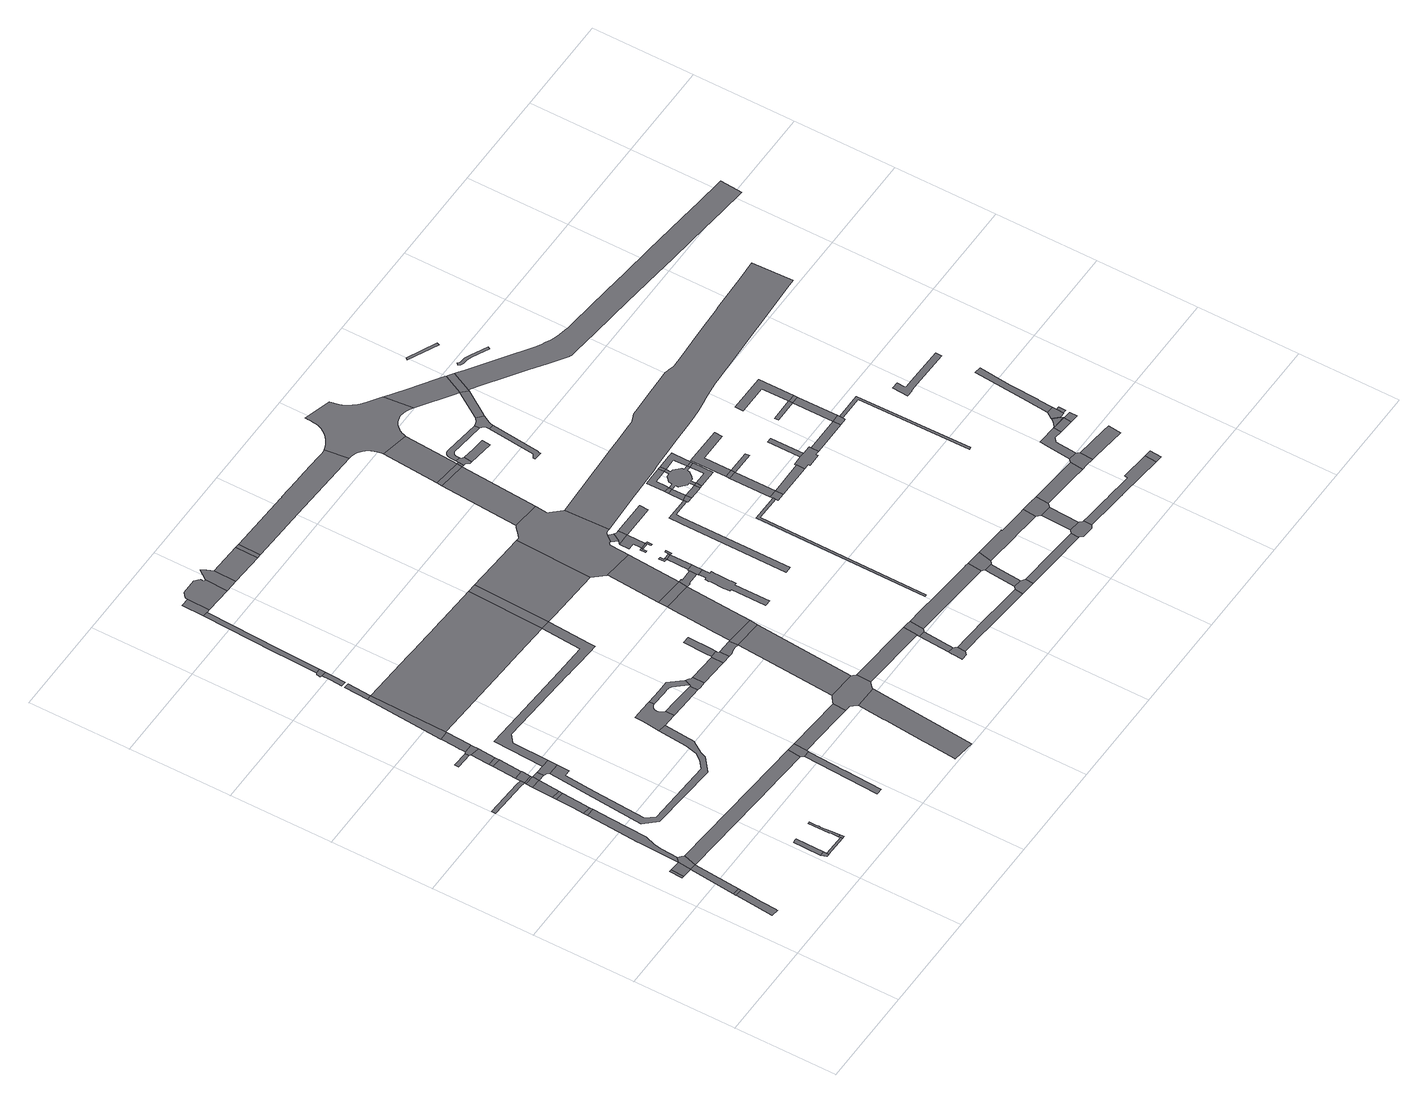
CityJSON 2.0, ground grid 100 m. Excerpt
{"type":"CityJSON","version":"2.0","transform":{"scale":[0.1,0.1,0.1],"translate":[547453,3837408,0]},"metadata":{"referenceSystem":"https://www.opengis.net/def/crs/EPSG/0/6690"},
"CityObjects":{
"road1":{"type":"Road","attributes":{"RoadStructureAttribute.sectionType":"1"},"geometry":[{"type":"MultiSurface","lod":"1","boundaries":[[[0,1,2,3,4,5,6,7,8]]]}]},
"road2":{"type":"Road","geometry":[{"type":"MultiSurface","lod":"1","boundaries":[[[9,0,8,10]]]}]},
"road3":{"type":"Road","geometry":[{"type":"MultiSurface","lod":"1","boundaries":[[[11,12,13,14]]]}]},
"road4":{"type":"Road","attributes":{"RoadStructureAttribute.sectionType":"1"},"geometry":[{"type":"MultiSurface","lod":"1","boundaries":[[[15,9,10,16]]]}]},
"road5":{"type":"Road","attributes":{"RoadStructureAttribute.sectionType":"1"},"geometry":[{"type":"MultiSurface","lod":"1","boundaries":[[[14,13,17,18,15,19]]]}]},
"road6":{"type":"Road","geometry":[{"type":"MultiSurface","lod":"1","boundaries":[[[20,21,19,15,16,22]]]}]},
"road7":{"type":"Road","attributes":{"RoadStructureAttribute.sectionType":"1"},"geometry":[{"type":"MultiSurface","lod":"1","boundaries":[[[23,24,25,26,19,21,27,28,29,30,31]]]}]},
"road8":{"type":"Road","attributes":{"RoadStructureAttribute.sectionType":"1"},"geometry":[{"type":"MultiSurface","lod":"1","boundaries":[[[32,33,34,35,36,37]]]}]},
"road9":{"type":"Road","geometry":[{"type":"MultiSurface","lod":"1","boundaries":[[[38,23,31,39]]]}]},
"road10":{"type":"Road","geometry":[{"type":"MultiSurface","lod":"1","boundaries":[[[40,41,42,43,44,45]]]}]},
"road11":{"type":"Road","attributes":{"RoadStructureAttribute.sectionType":"1"},"geometry":[{"type":"MultiSurface","lod":"1","boundaries":[[[46,47,48,49,38,39,50,51]]]}]},
"road12":{"type":"Road","attributes":{"RoadStructureAttribute.sectionType":"1"},"geometry":[{"type":"MultiSurface","lod":"1","boundaries":[[[52,53,54,55,56,57,40,45]]]}]},
"road13":{"type":"Road","geometry":[{"type":"MultiSurface","lod":"1","boundaries":[[[58,46,51,59]]]}]},
"road14":{"type":"Road","attributes":{"RoadStructureAttribute.sectionType":"1"},"geometry":[{"type":"MultiSurface","lod":"1","boundaries":[[[60,58,59,61]]]}]},
"road15":{"type":"Road","attributes":{"RoadStructureAttribute.sectionType":"1"},"geometry":[{"type":"MultiSurface","lod":"1","boundaries":[[[44,43,62,63]]]}]},
"road16":{"type":"Road","attributes":{"RoadStructureAttribute.sectionType":"1"},"geometry":[{"type":"MultiSurface","lod":"1","boundaries":[[[64,60,61,65]]]}]},
"road17":{"type":"Road","attributes":{"RoadStructureAttribute.sectionType":"1"},"geometry":[{"type":"MultiSurface","lod":"1","boundaries":[[[36,64,65,66]]]}]},
"road18":{"type":"Road","geometry":[{"type":"MultiSurface","lod":"1","boundaries":[[[67,37,36,66,68,69]]]}]},
"road19":{"type":"Road","attributes":{"RoadStructureAttribute.sectionType":"1"},"geometry":[{"type":"MultiSurface","lod":"1","boundaries":[[[65,61,70,71]]]}]},
"road20":{"type":"Road","geometry":[{"type":"MultiSurface","lod":"1","boundaries":[[[72,73,63,62,74]]]}]},
"road21":{"type":"Road","geometry":[{"type":"MultiSurface","lod":"1","boundaries":[[[75,76,77,78,79,80,81]]]}]},
"road22":{"type":"Road","attributes":{"RoadStructureAttribute.sectionType":"1"},"geometry":[{"type":"MultiSurface","lod":"1","boundaries":[[[82,67,69,83,84]]]}]},
"road23":{"type":"Road","attributes":{"RoadStructureAttribute.sectionType":"1"},"geometry":[{"type":"MultiSurface","lod":"1","boundaries":[[[85,86,87,88,89,90,91,92,93,73,72]]]}]},
"road24":{"type":"Road","geometry":[{"type":"MultiSurface","lod":"1","boundaries":[[[94,82,84,95]]]}]},
"road25":{"type":"Road","attributes":{"RoadStructureAttribute.sectionType":"1"},"geometry":[{"type":"MultiSurface","lod":"1","boundaries":[[[96,97,94,95,98]]]}]},
"road26":{"type":"Road","geometry":[{"type":"MultiSurface","lod":"1","boundaries":[[[71,70,99,100,101,102,103,104,105,106]]]}]},
"road27":{"type":"Road","attributes":{"RoadStructureAttribute.sectionType":"1"},"geometry":[{"type":"MultiSurface","lod":"1","boundaries":[[[107,22,16,108,109,110,111,112]]]}]},
"road28":{"type":"Road","geometry":[{"type":"MultiSurface","lod":"1","boundaries":[[[113,114,81,80,96,98,115]]]}]},
"road29":{"type":"Road","attributes":{"RoadStructureAttribute.sectionType":"1"},"geometry":[{"type":"MultiSurface","lod":"1","boundaries":[[[116,117,118,119,120,121,122,123,113,115]]]}]},
"road30":{"type":"Road","attributes":{"RoadStructureAttribute.sectionType":"1"},"geometry":[{"type":"MultiSurface","lod":"1","boundaries":[[[103,124,125,126,127,128,129,130,131,132,133,134,135,136,137,138,139,140,141,142,143,144,104]]]}]},
"road31":{"type":"Road","geometry":[{"type":"MultiSurface","lod":"1","boundaries":[[[145,118,117,146]]]}]},
"road32":{"type":"Road","attributes":{"RoadStructureAttribute.sectionType":"1"},"geometry":[{"type":"MultiSurface","lod":"1","boundaries":[[[147,148,145,146]]]}]},
"road33":{"type":"Road","attributes":{"RoadStructureAttribute.sectionType":"1"},"geometry":[{"type":"MultiSurface","lod":"1","boundaries":[[[149,150,151,152,153,154]]]}]},
"road34":{"type":"Road","geometry":[{"type":"MultiSurface","lod":"1","boundaries":[[[155,156,157,149,154,158]]]}]},
"road35":{"type":"Road","attributes":{"RoadStructureAttribute.sectionType":"1"},"geometry":[{"type":"MultiSurface","lod":"1","boundaries":[[[159,160,161,162,163,164]]]}]},
"road36":{"type":"Road","geometry":[{"type":"MultiSurface","lod":"1","boundaries":[[[112,111,165,166,159,164,167,168]]]}]},
"road37":{"type":"Road","attributes":{"RoadStructureAttribute.sectionType":"1"},"geometry":[{"type":"MultiSurface","lod":"1","boundaries":[[[169,170,171,155,158,172,173,174]]]}]},
"road38":{"type":"Road","geometry":[{"type":"MultiSurface","lod":"1","boundaries":[[[175,176,177,178,135,134,179,180,181,182,183,184,185,186,187,188,189,190,191,192,193,194,195,196,197,198,199,200,201,202,203]]]}]},
"road39":{"type":"Road","attributes":{"RoadStructureAttribute.sectionType":"1"},"geometry":[{"type":"MultiSurface","lod":"1","boundaries":[[[204,205,206,207,208,106,105,209,210,211,212,213,214,215,216,217,218,219]]]}]},
"road40":{"type":"Road","geometry":[{"type":"MultiSurface","lod":"1","boundaries":[[[220,221,222,223,224,225,226,227,228,146,117,229,230,231,204,232]]]}]},
"road41":{"type":"Road","geometry":[{"type":"MultiSurface","lod":"1","boundaries":[[[233,169,174,234,235]]]}]},
"road42":{"type":"Road","attributes":{"RoadStructureAttribute.sectionType":"1"},"geometry":[{"type":"MultiSurface","lod":"1","boundaries":[[[236,237,181,180,238,239,240]]]}]},
"road43":{"type":"Road","attributes":{"RoadStructureAttribute.sectionType":"1"},"geometry":[{"type":"MultiSurface","lod":"1","boundaries":[[[168,167,241,242,243,244]]]}]},
"road44":{"type":"Road","attributes":{"RoadStructureAttribute.sectionType":"1"},"geometry":[{"type":"MultiSurface","lod":"1","boundaries":[[[245,246,247,248,203,202,249,250,251,252,253,254,255,256,257,258,259]]]}]},
"road45":{"type":"Road","geometry":[{"type":"MultiSurface","lod":"1","boundaries":[[[260,261,262,263,264,265,266,235,234,267,268]]]}]},
"road46":{"type":"Road","geometry":[{"type":"MultiSurface","lod":"1","boundaries":[[[269,270,259,258,271,272,273,274,275,276,240,239,277,278,279]]]}]},
"road47":{"type":"Road","attributes":{"RoadStructureAttribute.sectionType":"1"},"geometry":[{"type":"MultiSurface","lod":"1","boundaries":[[[280,281,282,283,284,285,286,287,288]]]}]},
"road48":{"type":"Road","attributes":{"RoadStructureAttribute.sectionType":"1"},"geometry":[{"type":"MultiSurface","lod":"1","boundaries":[[[289,268,267,290,291,292]]]}]},
"road49":{"type":"Road","attributes":{"RoadStructureAttribute.sectionType":"1"},"geometry":[{"type":"MultiSurface","lod":"1","boundaries":[[[293,279,278,294,295,296]]]}]},
"road50":{"type":"Road","geometry":[{"type":"MultiSurface","lod":"1","boundaries":[[[297,298,299,244,243,300,301,302,303,280,288,304,305,306,307,308,309,310,311,312]]]}]},
"road51":{"type":"Road","attributes":{"RoadStructureAttribute.sectionType":"1"},"geometry":[{"type":"MultiSurface","lod":"1","boundaries":[[[291,290,313,314]]]}]},
"road52":{"type":"Road","geometry":[{"type":"MultiSurface","lod":"1","boundaries":[[[315,296,295,316,317,318,319,320]]]}]},
"road53":{"type":"Road","geometry":[{"type":"MultiSurface","lod":"1","boundaries":[[[321,322,323,324,315,320]]]}]},
"road54":{"type":"Road","geometry":[{"type":"MultiSurface","lod":"1","boundaries":[[[325,326,232,204,219,327]]]}]},
"road55":{"type":"Road","attributes":{"RoadStructureAttribute.sectionType":"1"},"geometry":[{"type":"MultiSurface","lod":"1","boundaries":[[[317,316,328,329,330,331,332]]]}]},
"road56":{"type":"Road","geometry":[{"type":"MultiSurface","lod":"1","boundaries":[[[314,313,333,334]]]}]},
"road57":{"type":"Road","attributes":{"RoadStructureAttribute.sectionType":"1"},"geometry":[{"type":"MultiSurface","lod":"1","boundaries":[[[331,335,336,297,312,337]]]}]},
"road58":{"type":"Road","geometry":[{"type":"MultiSurface","lod":"1","boundaries":[[[332,331,337,338,339]]]}]},
"road59":{"type":"Road","attributes":{"RoadStructureAttribute.sectionType":"1"},"geometry":[{"type":"MultiSurface","lod":"1","boundaries":[[[309,308,340,341]]]}]},
"road60":{"type":"Road","attributes":{"RoadStructureAttribute.sectionType":"1"},"geometry":[{"type":"MultiSurface","lod":"1","boundaries":[[[342,343,344,327,219,345,346,347,348]]]}]},
"road61":{"type":"Road","attributes":{"RoadStructureAttribute.sectionType":"1"},"geometry":[{"type":"MultiSurface","lod":"1","boundaries":[[[349,350,351,352,339,338,353,354]]]}]},
"road62":{"type":"Road","geometry":[{"type":"MultiSurface","lod":"1","boundaries":[[[355,356,357,358,359,360,361,362,363,364]]]}]},
"road63":{"type":"Road","geometry":[{"type":"MultiSurface","lod":"1","boundaries":[[[365,349,354,366]]]}]},
"road64":{"type":"Road","attributes":{"RoadStructureAttribute.sectionType":"1"},"geometry":[{"type":"MultiSurface","lod":"1","boundaries":[[[367,355,364,368]]]}]},
"road65":{"type":"Road","attributes":{"RoadStructureAttribute.sectionType":"1"},"geometry":[{"type":"MultiSurface","lod":"1","boundaries":[[[369,365,366,370]]]}]},
"road66":{"type":"Road","geometry":[{"type":"MultiSurface","lod":"1","boundaries":[[[371,372,341,340,373,374,367,368,375,376,377,378]]]}]},
"road67":{"type":"Road","attributes":{"RoadStructureAttribute.sectionType":"1"},"geometry":[{"type":"MultiSurface","lod":"1","boundaries":[[[379,380,381,382,383,384,385,386,387,388,334,333,389,390,391,392]]]}]},
"road68":{"type":"Road","attributes":{"RoadStructureAttribute.sectionType":"1"},"geometry":[{"type":"MultiSurface","lod":"1","boundaries":[[[393,394,366,354,395,396,397,398]]]}]},
"road69":{"type":"Road","attributes":{"RoadStructureAttribute.sectionType":"1"},"geometry":[{"type":"MultiSurface","lod":"1","boundaries":[[[399,400,401,402,403,404,405,406,407,408,409,410,411,412,413,414,415,416,417,418]]]}]},
"road70":{"type":"Road","geometry":[{"type":"MultiSurface","lod":"1","boundaries":[[[419,420,398,397,421,399,418,422]]]}]},
"road71":{"type":"Road","geometry":[{"type":"MultiSurface","lod":"1","boundaries":[[[423,424,425,426,427,428]]]}]},
"road72":{"type":"Road","geometry":[{"type":"MultiSurface","lod":"1","boundaries":[[[429,430,431,432,348,347,433,369,370,434,435,436,437,438,439,440,441,442,443,444,445,446,447]]]}]},
"road73":{"type":"Road","attributes":{"RoadStructureAttribute.sectionType":"1"},"geometry":[{"type":"MultiSurface","lod":"1","boundaries":[[[448,427,419,422]]]}]},
"road74":{"type":"Road","geometry":[{"type":"MultiSurface","lod":"1","boundaries":[[[449,428,427,448]]]}]},
"road75":{"type":"Road","attributes":{"RoadStructureAttribute.sectionType":"1"},"geometry":[{"type":"MultiSurface","lod":"1","boundaries":[[[450,451,452,453,454,455,362,361,456,457,458,459,460,461,462,463]]]}]},
"road76":{"type":"Road","geometry":[{"type":"MultiSurface","lod":"1","boundaries":[[[464,465,466,467,468]]]}]},
"road77":{"type":"Road","geometry":[{"type":"MultiSurface","lod":"1","boundaries":[[[469,470,471,449,448]]]}]},
"road78":{"type":"Road","geometry":[{"type":"MultiSurface","lod":"1","boundaries":[[[472,473,474,475,468,476]]]}]},
"road79":{"type":"Road","geometry":[{"type":"MultiSurface","lod":"1","boundaries":[[[468,467,477,476]]]}]},
"road80":{"type":"Road","attributes":{"RoadStructureAttribute.sectionType":"1"},"geometry":[{"type":"MultiSurface","lod":"1","boundaries":[[[439,438,478,479]]]}]},
"road81":{"type":"Road","geometry":[{"type":"MultiSurface","lod":"1","boundaries":[[[480,481,482,476,477]]]}]},
"road82":{"type":"Road","geometry":[{"type":"MultiSurface","lod":"1","boundaries":[[[483,479,478,473,472,484]]]}]},
"road83":{"type":"Road","attributes":{"RoadStructureAttribute.sectionType":"1"},"geometry":[{"type":"MultiSurface","lod":"1","boundaries":[[[485,486,487,488,378,377,489,490,491,492]]]}]},
"road84":{"type":"Road","attributes":{"RoadStructureAttribute.sectionType":"1"},"geometry":[{"type":"MultiSurface","lod":"1","boundaries":[[[493,494,429,447,495]]]}]},
"road85":{"type":"Road","attributes":{"RoadStructureAttribute.sectionType":"1"},"geometry":[{"type":"MultiSurface","lod":"1","boundaries":[[[496,497,484,472]]]}]},
"road86":{"type":"Road","attributes":{"RoadStructureAttribute.sectionType":"1"},"geometry":[{"type":"MultiSurface","lod":"1","boundaries":[[[498,499,500,501,502,503,504,505,506,507]]]}]},
"road87":{"type":"Road","geometry":[{"type":"MultiSurface","lod":"1","boundaries":[[[508,493,495,509]]]}]},
"road88":{"type":"Road","geometry":[{"type":"MultiSurface","lod":"1","boundaries":[[[510,463,462,511,512,513,514,515,516]]]}]},
"road89":{"type":"Road","geometry":[{"type":"MultiSurface","lod":"1","boundaries":[[[517,518,519,520,521,522]]]}]},
"road90":{"type":"Road","attributes":{"RoadStructureAttribute.sectionType":"1"},"geometry":[{"type":"MultiSurface","lod":"1","boundaries":[[[523,508,509,524]]]}]},
"road91":{"type":"Road","attributes":{"RoadStructureAttribute.sectionType":"1"},"geometry":[{"type":"MultiSurface","lod":"1","boundaries":[[[525,526,510,516,527,528]]]}]},
"road92":{"type":"Road","attributes":{"RoadStructureAttribute.sectionType":"1"},"geometry":[{"type":"MultiSurface","lod":"1","boundaries":[[[509,495,529,530]]]}]},
"road93":{"type":"Road","geometry":[{"type":"MultiSurface","lod":"1","boundaries":[[[531,532,530,529,533,534,535,536,537,538,539]]]}]},
"road94":{"type":"Road","geometry":[{"type":"MultiSurface","lod":"1","boundaries":[[[540,541,492,491,542,525,528,543,544,545]]]}]},
"road95":{"type":"Road","geometry":[{"type":"MultiSurface","lod":"1","boundaries":[[[546,547,507,506,548,549]]]}]},
"road96":{"type":"Road","attributes":{"RoadStructureAttribute.sectionType":"1"},"geometry":[{"type":"MultiSurface","lod":"1","boundaries":[[[550,547,546,551,552]]]}]},
"road97":{"type":"Road","geometry":[{"type":"MultiSurface","lod":"1","boundaries":[[[553,550,552,554]]]}]},
"road98":{"type":"Road","attributes":{"RoadStructureAttribute.sectionType":"1"},"geometry":[{"type":"MultiSurface","lod":"1","boundaries":[[[555,556,557,536,535]]]}]},
"road99":{"type":"Road","attributes":{"RoadStructureAttribute.sectionType":"1"},"geometry":[{"type":"MultiSurface","lod":"1","boundaries":[[[558,546,549,559,560,561]]]}]},
"road100":{"type":"Road","geometry":[{"type":"MultiSurface","lod":"1","boundaries":[[[562,563,564,565,566,567,568,569,570,571,572,573,574,575,576,577,578,392,391,579,580,581,582,583,584,585,586,587,588,589,590,591,592,593,594,523,524,595,596,597,598,599,600,601,602,603,604,605,606,607,608,609,610,611,612,613,614,615,616,617,618,619,620,621,622,623,624,625,626,627,628]]]}]},
"road101":{"type":"Road","attributes":{"RoadStructureAttribute.sectionType":"1"},"geometry":[{"type":"MultiSurface","lod":"1","boundaries":[[[629,630,631,632,633,634,635,636,531,539,637,638,639,640,641,642,643]]]}]},
"road102":{"type":"Road","attributes":{"RoadStructureAttribute.sectionType":"1"},"geometry":[{"type":"MultiSurface","lod":"1","boundaries":[[[644,645,646,553,554,647,648,649,650,651,652]]]}]},
"road103":{"type":"Road","attributes":{"RoadStructureAttribute.sectionType":"1"},"geometry":[{"type":"MultiSurface","lod":"1","boundaries":[[[653,654,655,656,513,512,657,658,659]]]}]},
"road104":{"type":"Road","geometry":[{"type":"MultiSurface","lod":"1","boundaries":[[[660,561,560,661]]]}]},
"road105":{"type":"Road","geometry":[{"type":"MultiSurface","lod":"1","boundaries":[[[651,662,663,664,665,666,667,554,552,668,669,670,671,672,673,561,660,674,675,676,677,678,679,680,681,682,683,684,685,686,687,688,689]]]}]},
"road106":{"type":"Road","geometry":[{"type":"MultiSurface","lod":"1","boundaries":[[[690,522,521,691,692,693]]]}]},
"road107":{"type":"Road","attributes":{"RoadStructureAttribute.sectionType":"1"},"geometry":[{"type":"MultiSurface","lod":"1","boundaries":[[[694,695,696,697,698,699,700,701]]]}]},
"road108":{"type":"Road","geometry":[{"type":"MultiSurface","lod":"1","boundaries":[[[652,651,689,702]]]}]},
"road109":{"type":"Road","attributes":{"RoadStructureAttribute.sectionType":"1"},"geometry":[{"type":"MultiSurface","lod":"1","boundaries":[[[703,704,705,681,706,707,708,660,661]]]}]},
"road110":{"type":"Road","attributes":{"RoadStructureAttribute.sectionType":"1"},"geometry":[{"type":"MultiSurface","lod":"1","boundaries":[[[709,690,693,710]]]}]},
"road111":{"type":"Road","attributes":{"RoadStructureAttribute.sectionType":"1"},"geometry":[{"type":"MultiSurface","lod":"1","boundaries":[[[711,712,713,714,715,716,717,545,544,718,719,720,721,722,723]]]}]},
"road112":{"type":"Road","attributes":{"RoadStructureAttribute.sectionType":"1"},"geometry":[{"type":"MultiSurface","lod":"1","boundaries":[[[724,725,726,727,702,689,728,729,730,731,682,732]]]}]},
"road113":{"type":"Road","geometry":[{"type":"MultiSurface","lod":"1","boundaries":[[[733,709,710,734]]]}]},
"road114":{"type":"Road","geometry":[{"type":"MultiSurface","lod":"1","boundaries":[[[682,681,705,732]]]}]},
"road115":{"type":"Road","geometry":[{"type":"MultiSurface","lod":"1","boundaries":[[[735,736,643,642,737,738,739,694,701,740,741,742]]]}]},
"road116":{"type":"Road","attributes":{"RoadStructureAttribute.sectionType":"1"},"geometry":[{"type":"MultiSurface","lod":"1","boundaries":[[[743,693,692,744]]]}]},
"road117":{"type":"Road","geometry":[{"type":"MultiSurface","lod":"1","boundaries":[[[745,746,734,710]]]}]},
"road118":{"type":"Road","geometry":[{"type":"MultiSurface","lod":"1","boundaries":[[[747,748,659,658,749,750,751,752,753,754,755,756,757,758]]]}]},
"road119":{"type":"Road","attributes":{"RoadStructureAttribute.sectionType":"1"},"geometry":[{"type":"MultiSurface","lod":"1","boundaries":[[[759,760,761,762,733,734]]]}]},
"road120":{"type":"Road","attributes":{"RoadStructureAttribute.sectionType":"1"},"geometry":[{"type":"MultiSurface","lod":"1","boundaries":[[[763,735,742,764,765]]]}]},
"road121":{"type":"Road","attributes":{"RoadStructureAttribute.sectionType":"1"},"geometry":[{"type":"MultiSurface","lod":"1","boundaries":[[[766,767,768,615,614,769,763,770]]]}]},
"road122":{"type":"Road","attributes":{"RoadStructureAttribute.sectionType":"1"},"geometry":[{"type":"MultiSurface","lod":"1","boundaries":[[[771,747,758,772,773]]]}]},
"road123":{"type":"Road","geometry":[{"type":"MultiSurface","lod":"1","boundaries":[[[774,775,776,777,778,779,723,722,780,781,771,773,782,783,784,785]]]}]},
"road124":{"type":"Road","geometry":[{"type":"MultiSurface","lod":"1","boundaries":[[[786,787,743,744,788,789,790,791,792,793,794,795]]]}]},
"road125":{"type":"Road","geometry":[{"type":"MultiSurface","lod":"1","boundaries":[[[796,797,770,763,765,798,799]]]}]},
"road126":{"type":"Road","attributes":{"RoadStructureAttribute.sectionType":"1"},"geometry":[{"type":"MultiSurface","lod":"1","boundaries":[[[800,801,786,795]]]}]},
"road127":{"type":"Road","attributes":{"RoadStructureAttribute.sectionType":"1"},"geometry":[{"type":"MultiSurface","lod":"1","boundaries":[[[793,792,802,803]]]}]},
"road128":{"type":"Road","attributes":{"RoadStructureAttribute.sectionType":"1"},"geometry":[{"type":"MultiSurface","lod":"1","boundaries":[[[804,805,785,784,806,807,808]]]}]},
"road129":{"type":"Road","geometry":[{"type":"MultiSurface","lod":"1","boundaries":[[[809,810,811,812]]]}]},
"road130":{"type":"Road","attributes":{"RoadStructureAttribute.sectionType":"1"},"geometry":[{"type":"MultiSurface","lod":"1","boundaries":[[[813,814,815,816,817,818,819,820,755,754,821,822,823,824,825,826,827,828,829]]]}]},
"road131":{"type":"Road","geometry":[{"type":"MultiSurface","lod":"1","boundaries":[[[830,831,832,833,834,835,836,837,838,839,840,841]]]}]},
"road132":{"type":"Road","geometry":[{"type":"MultiSurface","lod":"1","boundaries":[[[842,843,844,845,846,847,848,849,850,851,852,853,854,855,856,857,858,859,860,861,862,863,864,865,866,867,868,443,442,869,870,871,872,873,874,875,876,877,878,879,880,881,882,883,884,885,886,887]]]}]},
"road133":{"type":"Road","geometry":[{"type":"MultiSurface","lod":"1","boundaries":[[[888,889,890,891]]]}]},
"road134":{"type":"Road","geometry":[{"type":"MultiSurface","lod":"1","boundaries":[[[892,803,802,893,894,895]]]}]},
"road135":{"type":"Road","geometry":[{"type":"MultiSurface","lod":"1","boundaries":[[[896,897,898,899,895,894]]]}]},
"road136":{"type":"Road","attributes":{"RoadStructureAttribute.sectionType":"1"},"geometry":[{"type":"MultiSurface","lod":"1","boundaries":[[[900,901,902,903,891,904]]]}]},
"road137":{"type":"Road","attributes":{"RoadStructureAttribute.sectionType":"1"},"geometry":[{"type":"MultiSurface","lod":"1","boundaries":[[[890,803,892,905]]]}]},
"road138":{"type":"Road","geometry":[{"type":"MultiSurface","lod":"1","boundaries":[[[906,907,808,807,908,909,910,911,912,913]]]}]},
"road139":{"type":"Road","geometry":[{"type":"MultiSurface","lod":"1","boundaries":[[[891,890,905,904]]]}]},
"road140":{"type":"Road","attributes":{"RoadStructureAttribute.sectionType":"1"},"geometry":[{"type":"MultiSurface","lod":"1","boundaries":[[[914,915,916,917,918,919,920,906,913,921,922,923,924,925,926]]]}]},
"road141":{"type":"Road","geometry":[{"type":"MultiSurface","lod":"1","boundaries":[[[829,828,927,928]]]}]},
"road142":{"type":"Road","attributes":{"RoadStructureAttribute.sectionType":"1"},"geometry":[{"type":"MultiSurface","lod":"1","boundaries":[[[929,930,911,910,931,932,933]]]}]},
"road143":{"type":"Road","attributes":{"RoadStructureAttribute.sectionType":"1"},"geometry":[{"type":"MultiSurface","lod":"1","boundaries":[[[934,935,936,926,925,937,938,939]]]}]},
"road144":{"type":"Road","attributes":{"RoadStructureAttribute.sectionType":"1"},"geometry":[{"type":"MultiSurface","lod":"1","boundaries":[[[940,941,942,943,926,944,945]]]}]},
"road145":{"type":"Road","attributes":{"RoadStructureAttribute.sectionType":"1"},"geometry":[{"type":"MultiSurface","lod":"1","boundaries":[[[946,940,945,947]]]}]},
"road146":{"type":"Road","geometry":[{"type":"MultiSurface","lod":"1","boundaries":[[[948,946,947,949,950,951,952]]]}]},
"road147":{"type":"Road","attributes":{"RoadStructureAttribute.sectionType":"1"},"geometry":[{"type":"MultiSurface","lod":"1","boundaries":[[[939,938,953,954]]]}]},
"road148":{"type":"Road","attributes":{"RoadStructureAttribute.sectionType":"1"},"geometry":[{"type":"MultiSurface","lod":"1","boundaries":[[[951,950,955,956]]]}]},
"road149":{"type":"Road","attributes":{"RoadStructureAttribute.sectionType":"1"},"geometry":[{"type":"MultiSurface","lod":"1","boundaries":[[[957,958,959,960,961,962,963,964,965,966,967]]]}]},
"road150":{"type":"Road","attributes":{"RoadStructureAttribute.sectionType":"1"},"geometry":[{"type":"MultiSurface","lod":"1","boundaries":[[[968,969,970,971,948,952,972,973,974,975]]]}]},
"road151":{"type":"Road","attributes":{"RoadStructureAttribute.sectionType":"1"},"geometry":[{"type":"MultiSurface","lod":"1","boundaries":[[[976,977,978,979,980,981,982,983,984,985,986,987,988,989,990,991,992,993,994,995,799,798,996,997,998,999,1000,1001,1002,1003,1004,1005,1006,1007,1008,1009,1010,1011,1012,1013,1014,1015,1016,1017,1018,1019,1020,1021]]]}]}
},
"vertices":[
[289,784,0],[288,778,0],[252,406,0],[326,398,0],[326,410,0],[327,413,0],[339,563,0],[355,749,0],[357,778,0],
[292,811,0],[359,806,0],
[222,1403,0],[215,1274,0],[235,1272,0],[241,1401,0],
[337,1265,0],[397,1261,0],
[245,1272,0],[327,1266,0],[346,1393,0],
[420,1408,0],[393,1434,0],[437,1390,0],
[397,2325,0],[385,2149,0],[363,1802,0],[365,1798,0],[402,1599,0],[414,1681,0],[450,1777,0],[466,2147,0],[478,2320,0],
[380,3017,0],[10,3038,0],[8,2996,0],[378,2975,0],[430,2971,0],[433,3013,0],
[398,2363,0],[481,2357,0],
[1046,420,0],[1069,366,0],[1089,366,0],[1093,366,0],[1093,386,0],[1094,419,0],
[412,2643,0],[412,2642,0],[405,2480,0],[398,2364,0],[489,2481,0],[500,2637,0],
[1098,693,0],[1098,695,0],[1075,693,0],[1053,692,0],[1051,585,0],[1049,564,0],
[414,2681,0],[503,2675,0],
[425,2887,0],[517,2882,0],
[1306,364,0],[1307,384,0],
[429,2952,0],[521,2949,0],
[522,2965,0],
[436,3064,0],[528,3048,0],[526,3059,0],
[586,2878,0],[589,2945,0],
[1329,403,0],[1306,403,0],[1332,364,0],
[295,3579,0],[292,3579,0],[291,3559,0],[290,3539,0],[295,3538,0],[450,3530,0],[444,3568,0],
[450,3294,0],[526,3068,0],[540,3288,0],
[1325,482,0],[1319,587,0],[1319,610,0],[1318,640,0],[1320,700,0],[1310,699,0],[1300,699,0],[1302,495,0],[1305,472,0],
[453,3336,0],[542,3331,0],
[463,3519,0],[454,3355,0],[553,3502,0],
[598,2874,0],[608,2871,0],[620,2866,0],[627,2859,0],[634,2849,0],[747,2844,0],[751,2937,0],[672,2940,0],
[1675,1300,0],[1531,1181,0],[1547,1179,0],[1676,1170,0],[1907,1154,0],[1916,1283,0],
[467,3579,0],[452,3571,0],[556,3576,0],
[556,3592,0],[573,3831,0],[481,3827,0],[481,3824,0],[474,3696,0],[474,3694,0],[470,3633,0],[470,3631,0],
[634,2837,0],[623,2732,0],[600,2449,0],[556,1892,0],[659,1773,0],[1347,1724,0],[1481,1833,0],[1506,1895,0],[1577,2001,0],[1585,2007,0],[1608,2310,0],[1532,2320,0],[1507,2036,0],[1476,1921,0],[1427,1856,0],[1350,1790,0],[692,1823,0],[621,1906,0],[657,2422,0],[683,2725,0],[742,2722,0],
[539,4595,0],[588,4592,0],
[602,4828,0],[553,4831,0],
[563,5057,0],[561,4976,0],[554,4859,0],[603,4856,0],[610,4975,0],[613,5056,0],
[566,5118,0],[551,5105,0],[545,5070,0],[615,5116,0],
[1932,1126,0],[1889,383,0],[1950,379,0],[1971,757,0],[1972,759,0],[1992,1123,0],
[1917,1143,0],[1924,1135,0],[1994,1148,0],[2003,1276,0],
[614,6265,0],[582,5535,0],[576,5401,0],[625,5400,0],[631,5534,0],[663,6263,0],
[1662,2569,0],[1555,2573,0],[1548,2500,0],[1544,2453,0],[1665,2308,0],[1744,2304,0],[1747,2388,0],[1737,2397,0],[1727,2407,0],[1723,2412,0],[1716,2422,0],[1713,2427,0],[1711,2432,0],[1709,2443,0],[1708,2447,0],[1708,2453,0],[1708,2458,0],[1710,2467,0],[1711,2472,0],[1713,2479,0],[1716,2484,0],[1722,2495,0],[1726,2500,0],[1733,2507,0],[1737,2510,0],[1743,2513,0],[1750,2515,0],[1765,2517,0],[1766,2565,0],
[2000,3769,0],[1970,3377,0],[1654,3390,0],[1032,3417,0],[696,3437,0],[766,3296,0],[836,3356,0],[1655,3307,0],[1678,3305,0],[1717,3303,0],[1812,3297,0],[1977,3287,0],[2059,3282,0],[2063,3345,0],[2068,3423,0],[2090,3764,0],
[1951,4520,0],[1833,4527,0],[1643,4537,0],[1584,4540,0],[1547,4542,0],[1436,4548,0],[1288,4555,0],[1222,4559,0],[1141,4563,0],[574,3841,0],[1393,3800,0],[1650,3787,0],[2028,4516,0],
[621,6485,0],[697,6261,0],[703,6481,0],
[1996,2372,0],[1877,2380,0],[1857,2299,0],[2094,2287,0],[2097,2365,0],
[1997,1147,0],[2408,1119,0],[2554,1109,0],[2563,1236,0],
[2052,2529,0],[2043,2538,0],[2026,2557,0],[1917,2560,0],[1907,2511,0],[1965,2508,0],[1976,2507,0],[1980,2507,0],[1988,2504,0],[1989,2503,0],[1998,2498,0],[2009,2491,0],[2106,2382,0],[2111,2377,0],[2133,2438,0],
[958,6468,0],[950,6481,0],[951,6507,0],[909,6546,0],[757,6547,0],[710,6507,0],[707,6496,0],[960,6249,0],[967,6467,0],
[2180,2403,0],[2164,2414,0],[2111,2375,0],[2111,2373,0],[2111,2371,0],[2110,2368,0],[2108,2366,0],[2105,2365,0],[2127,2286,0],[2191,2283,0],[2195,2398,0],
[2663,1045,0],[2640,783,0],[2637,758,0],[2603,364,0],[2602,336,0],[2576,39,0],[2576,35,0],[2793,7,0],[2882,1039,0],
[1040,6566,0],[1087,6243,0],[1093,6460,0],[1069,6524,0],
[2470,2384,0],[2449,2270,0],[2467,2269,0],[2473,2384,0],
[2641,1297,0],[2627,1287,0],[2586,1254,0],[2600,1105,0],[2610,1105,0],[2613,1102,0],[2651,1059,0],[2882,1041,0],[2883,1050,0],[2912,1074,0],[2939,1097,0],[2942,1100,0],[2947,1243,0],[2940,1244,0],[2926,1262,0],[2914,1276,0],
[1412,6228,0],[1418,6447,0],
[2481,2392,0],[2557,2264,0],[2559,2357,0],[2550,2362,0],[2548,2371,0],[2549,2388,0],
[2552,2442,0],[2560,2673,0],[2490,2672,0],[2483,2443,0],
[2080,4513,0],[2065,4514,0],[2117,4511,0],
[2595,2262,0],[2639,2277,0],[2672,2275,0],[2710,2271,0],[2704,2353,0],
[1452,6226,0],[1458,6445,0],
[2674,1767,0],[2674,1765,0],[2990,2249,0],
[2996,2330,0],[2716,2352,0],
[3600,1047,0],[3612,1188,0],
[2385,4496,0],[2240,4504,0],[2212,4505,0],[2100,3763,0],[2174,3759,0],[2704,3733,0],[2730,4478,0],
[2760,2999,0],[2756,2935,0],[2743,2750,0],[2727,2503,0],[3010,2506,0],[3042,2981,0],
[3575,718,0],[3573,687,0],[3572,671,0],[3566,596,0],[3565,581,0],[3625,579,0],[3657,606,0],[3661,686,0],[3648,700,0],[3636,713,0],
[2766,3090,0],[3055,3070,0],
[3598,1020,0],[3658,1016,0],
[2802,3620,0],[3091,3589,0],
[3667,1183,0],[3647,1185,0],[3600,1041,0],[3599,1034,0],[3669,1025,0],[3675,1029,0],[3688,1041,0],[3700,1180,0],
[2725,6393,0],[2708,6392,0],[2687,6392,0],[2650,6394,0],[2442,6403,0],[2322,6409,0],[2106,6420,0],[2106,6415,0],[2089,6416,0],[1624,6437,0],[1626,6218,0],[2014,6201,0],[2777,6166,0],[2747,6397,0],
[3084,3056,0],[3086,3069,0],[3085,2979,0],[3085,2989,0],[3205,2990,0],[3206,3058,0],
[3215,2973,0],[3213,2898,0],[3193,2898,0],[3193,2860,0],[3194,2838,0],[3192,2710,0],[3193,2685,0],[3193,2650,0],[3213,2650,0],[3214,2308,0],[3274,2309,0],[3273,2651,0],[3295,2651,0],[3295,2701,0],[3292,2709,0],[3296,2839,0],[3296,2854,0],[3296,2899,0],[3276,2898,0],[3275,2973,0],
[3216,3078,0],[3206,3075,0],[3205,2970,0],[3275,3078,0],
[3206,3310,0],[3204,3350,0],[3186,3352,0],[3187,3292,0],[3217,3290,0],[3216,3310,0],
[2874,4573,0],[2858,4559,0],[2796,4505,0],[2761,4476,0],[2798,3624,0],[3095,3647,0],[3098,3679,0],[3105,3786,0],[3127,3807,0],[3135,3798,0],[3185,3861,0],[3206,3881,0],[3227,3882,0],[3247,3883,0],[3233,4314,0],[3231,4316,0],[3148,4411,0],[3134,4427,0],[3143,4543,0],
[3274,3291,0],
[3279,3311,0],
[4291,634,0],[4289,634,0],[4259,637,0],[4070,653,0],[3806,674,0],[3782,676,0],[3775,597,0],[3779,596,0],[3807,594,0],[4071,574,0],[4284,554,0],[4406,543,0],[4466,538,0],[4472,618,0],
[3189,3540,0],[3190,3485,0],[3207,3485,0],[3207,3523,0],[3214,3540,0],
[3297,3291,0],[3296,3351,0],[3281,3348,0],
[3275,3721,0],[3150,3717,0],[3148,3622,0],[3216,3623,0],[3277,3541,0],
[3279,3523,0],
[3180,3747,0],[3226,3826,0],
[3280,3486,0],[3297,3486,0],[3297,3538,0],
[3246,3808,0],[3275,3808,0],
[4485,1114,0],[4461,1116,0],[4065,1150,0],[3844,1168,0],[4067,1009,0],[4332,988,0],[4503,974,0],[4515,1112,0],
[2929,5337,0],[2897,4894,0],[3200,5308,0],
[3612,3719,0],[3614,3809,0],
[3847,3522,0],[3624,3522,0],[3624,3398,0],[3623,2360,0],[3686,2360,0],[3689,3435,0],[3690,3492,0],[3796,3493,0],[3859,3494,0],[3859,3522,0],
[2933,5391,0],[3204,5361,0],
[4504,640,0],[4536,533,0],[4610,527,0],[4616,605,0],[4615,606,0],[4583,631,0],[4583,632,0],
[4013,2898,0],[4007,1219,0],[4027,1221,0],[4033,2873,0],[4278,2873,0],[4278,2898,0],
[2973,5947,0],[3244,5894,0],
[4529,946,0],[4527,922,0],[4603,875,0],[4608,939,0],
[3221,5306,0],[3224,5359,0],
[3228,5387,0],[3226,5362,0],[3245,5304,0],[3270,5272,0],[3289,5269,0],[3296,5351,0],[3285,5358,0],[3278,5368,0],[3276,5382,0],
[4615,1103,0],[4565,1108,0],[4511,965,0],[4620,948,0],[4639,963,0],[4672,1099,0],
[3917,3537,0],[3859,3529,0],[3862,3482,0],[3917,3481,0],
[3860,3670,0],[3916,3560,0],[3915,3670,0],
[3860,3712,0],[3917,3702,0],
[3534,5241,0],[3543,5322,0],[3425,5335,0],
[3995,3536,0],[4021,3481,0],[4052,3481,0],[4052,3536,0],
[2972,6722,0],[2972,6705,0],[2972,6698,0],[2972,6676,0],[2969,6640,0],[2964,6610,0],[2957,6582,0],[2941,6547,0],[2926,6521,0],[2902,6491,0],[2898,6486,0],[2881,6469,0],[2857,6448,0],[2833,6432,0],[2808,6418,0],[2788,6409,0],[2782,6407,0],[2794,6165,0],[2805,6164,0],[2820,6161,0],[2825,6160,0],[2845,6154,0],[2864,6146,0],[2891,6129,0],[2917,6107,0],[2925,6098,0],[2937,6080,0],[2943,6070,0],[2950,6055,0],[2961,6028,0],[2967,6005,0],[2971,5989,0],[2973,5970,0],[3245,5906,0],[3250,5922,0],[3258,5943,0],[3268,5963,0],[3274,5975,0],[3279,5980,0],[3284,5986,0],[3306,6008,0],[3324,6023,0],[3341,6034,0],[3364,6045,0],[3388,6052,0],[3415,6055,0],[3441,6053,0],[3447,6052,0],[3464,6049,0],[3493,6041,0],[3511,6033,0],[3533,6020,0],[3551,6010,0],[3523,6291,0],[3518,6294,0],[3473,6325,0],[3416,6365,0],[3369,6402,0],[3341,6425,0],[3314,6453,0],[3308,6460,0],[3298,6473,0],[3283,6494,0],[3270,6518,0],[3260,6541,0],[3253,6566,0],[3234,6650,0],
[3402,5494,0],[3296,5506,0],[3282,5507,0],[3265,5503,0],[3250,5492,0],[3241,5480,0],[3234,5465,0],[3232,5449,0],[3278,5422,0],[3284,5440,0],[3291,5447,0],[3306,5454,0],[3396,5444,0],[3651,5416,0],[3651,5465,0],
[4037,3892,0],[3954,3892,0],[3861,3891,0],[3918,3749,0],[3919,3835,0],[3962,3835,0],[4002,3835,0],[4051,3836,0],[4050,3892,0],
[5031,573,0],[4938,580,0],[4881,584,0],[4717,597,0],[4896,504,0],[5260,476,0],[5263,556,0],
[4081,3539,0],[4081,3481,0],
[4049,3786,0],[4019,3786,0],[4016,3783,0],[3993,3760,0],[3970,3738,0],[3967,3703,0],[3968,3670,0],[3968,3643,0],[3970,3640,0],[4026,3591,0],[4028,3588,0],[4051,3588,0],[4081,3589,0],[4101,3589,0],[4104,3592,0],[4131,3619,0],[4157,3646,0],[4163,3652,0],[4163,3675,0],[4208,3675,0],[4207,3705,0],[4162,3705,0],[4162,3727,0],[4156,3733,0],[4107,3783,0],[4104,3786,0],[4079,3786,0],[4081,3834,0],
[4278,2924,0],[4278,2848,0],[4360,2848,0],[4360,2924,0],
[3688,5339,0],[3639,4876,0],[3600,4852,0],[3599,4832,0],[3676,4827,0],[3678,4849,0],[3687,4858,0],[3733,5335,0],
[4081,3892,0],
[4203,3481,0],[4262,3481,0],[4262,3678,0],[4208,3634,0],[4209,3538,0],[4180,3538,0],
[4277,3324,0],[4359,3324,0],
[5234,1042,0],[5098,1052,0],[4983,1063,0],[4984,1073,0],[4984,1074,0],[4972,1074,0],[4839,1085,0],[4981,934,0],[4990,933,0],[4992,933,0],[5198,916,0],[5270,911,0],[5280,1038,0],
[4263,3862,0],[4263,3893,0],[4245,3893,0],[4214,3893,0],[4184,3837,0],[4200,3837,0],[4203,3837,0],[4204,3819,0],[4262,3705,0],
[4277,3362,0],[4358,3362,0],
[3733,5506,0],[3694,5477,0],[3678,5394,0],[3687,5379,0],[3688,5357,0],[3738,5362,0],[3746,5382,0],[3790,5455,0],
[4702,2928,0],[4702,2848,0],
[4586,3321,0],[4583,3361,0],
[5296,579,0],[5290,575,0],[5261,476,0],[5286,451,0],[5291,446,0],[5401,434,0],[5406,437,0],[5433,458,0],[5437,537,0],[5433,538,0],[5410,561,0],[5405,566,0],
[4358,3629,0],[4648,3632,0],[4650,3709,0],[4277,3711,0],
[3904,5770,0],[3796,5464,0],[3962,5714,0],
[3992,5973,0],[3935,6014,0],[3700,6169,0],[3877,5788,0],[4001,5966,0],
[5304,872,0],[5410,703,0],[5415,863,0],
[5426,1026,0],[5414,1027,0],[5406,1028,0],[5388,1029,0],[5386,1029,0],[5359,1032,0],[5285,896,0],[5304,877,0],[5419,867,0],[5425,873,0],[5449,896,0],[5460,1023,0],
[4795,2949,0],[4702,2945,0],[4756,2848,0],[4756,2828,0],[4888,2829,0],[4888,2852,0],[4932,2852,0],[4932,2927,0],[4932,2947,0],[4845,2947,0],
[4029,5947,0],[4018,5954,0],[3969,5726,0],[4061,5925,0],
[4841,3271,0],[4794,3271,0],
[5285,2852,0],[5285,2928,0],
[5720,1001,0],[5514,1018,0],[5803,867,0],[5932,856,0],[5942,982,0],
[3985,6343,0],[4272,6205,0],[4281,6228,0],[3999,6359,0],
[6053,512,0],[6050,480,0],[5998,485,0],[5793,504,0],[5773,506,0],[5753,508,0],[5745,509,0],[5504,531,0],[5732,430,0],[5786,425,0],[5844,419,0],[5855,418,0],[5859,418,0],[6140,392,0],[6317,375,0],[6330,374,0],[6340,487,0],
[4178,5929,0],[4203,5918,0],[4253,5914,0],[4305,5894,0],[4456,5815,0],[4468,5839,0],[4316,5918,0],[4259,5940,0],[4210,5944,0],[4194,5951,0],[4181,5966,0],[4161,5948,0],
[6449,4458,0],[6258,4449,0],[5876,4432,0],[5857,4431,0],[5856,4431,0],[5682,4423,0],[5523,4415,0],[5232,4402,0],[5116,4397,0],[5108,4399,0],[5107,4399,0],[5049,4412,0],[5045,4413,0],[5012,4421,0],[4881,4415,0],[4880,4415,0],[4738,4409,0],[4538,4400,0],[4474,4398,0],[4444,4387,0],[4443,4386,0],[4440,4385,0],[4422,4378,0],[4380,4364,0],[4335,4363,0],[4186,4355,0],[4033,4348,0],[3656,3901,0],[3721,3904,0],[4038,3918,0],[4062,3919,0],[4215,3926,0],[4433,3937,0],[4582,3944,0],[4693,3948,0],[4794,3955,0],[4887,3966,0],[4939,3975,0],[5072,3993,0],[5076,3993,0],[5110,3996,0],[5163,3998,0],[5487,4013,0],[5850,4030,0],[6402,4056,0],[6467,4059,0],
[5055,3363,0],[5056,3326,0],[5283,3326,0],[5283,3366,0],
[5362,2931,0],[5360,2852,0],[5363,2879,0],[5362,2909,0],
[5608,2879,0],[5623,1782,0],[5644,1785,0],[5627,2909,0],
[5357,3711,0],[4987,3713,0],[4988,3633,0],[5283,3633,0],[5359,3366,0],
[5360,3326,0],
[5975,1011,0],[5969,1006,0],[5978,852,0],[5990,851,0],[6070,842,0],[6081,970,0],[6067,986,0],[6055,1002,0],
[6196,1309,0],[6034,1322,0],[6008,1323,0],[6004,1288,0],[5998,1233,0],[5982,1074,0],[5975,1012,0],[6056,1013,0],[6077,1214,0],[6107,1238,0],[6109,1240,0],[6198,1232,0],[6202,1308,0],
[6397,367,0],[6407,481,0],
[6405,935,0],[6228,954,0],[6121,837,0],[6451,801,0],[6464,929,0],
[6336,1296,0],[6226,1306,0],[6225,1306,0],[6325,1221,0],[6340,1220,0],[6345,1295,0],
[6278,1376,0],[6259,1348,0],[6241,1332,0],[6220,1316,0],[6345,1304,0],[6338,1316,0],
[6283,1383,0],[6339,1326,0],
[6325,1444,0],[6387,1324,0],[6387,1329,0],[6391,1400,0],[6393,1439,0],
[6421,1213,0],[6425,1288,0],
[6422,1327,0],[6424,1400,0],
[6021,2609,0],[5949,2610,0],[5937,2622,0],[5941,2697,0],[5874,2701,0],[5863,2547,0],[5922,2545,0],[5935,2551,0],[6020,2549,0],[6397,2543,0],[6397,2603,0],
[6390,2205,0],[6389,2193,0],[6367,1929,0],[6343,1660,0],[6400,1589,0],[6406,1589,0],[6423,1883,0],[6452,2196,0],
[7080,5173,0],[6812,5200,0],[6574,5224,0],[6419,5239,0],[6116,5271,0],[5792,5304,0],[5544,5330,0],[5309,5354,0],[5094,5375,0],[5016,5383,0],[4982,5389,0],[4967,5391,0],[4887,5410,0],[4817,5433,0],[4766,5457,0],[4743,5468,0],[4693,5496,0],[4437,5670,0],[4150,5865,0],[4086,5908,0],[4012,5697,0],[4020,5691,0],[4029,5686,0],[4053,5669,0],[4263,5526,0],[4434,5410,0],[4571,5317,0],[4743,5202,0],[4744,5201,0],[4758,5193,0],[4772,5191,0],[4783,5190,0],[4838,5184,0],[4939,5174,0],[4961,5171,0],[5074,5160,0],[5323,5134,0],[5520,5115,0],[5793,5085,0],[5817,5083,0],[6146,5048,0],[6396,5022,0],[6571,5003,0],[6824,4977,0],[7087,4951,0],[7101,5171,0]
]}
